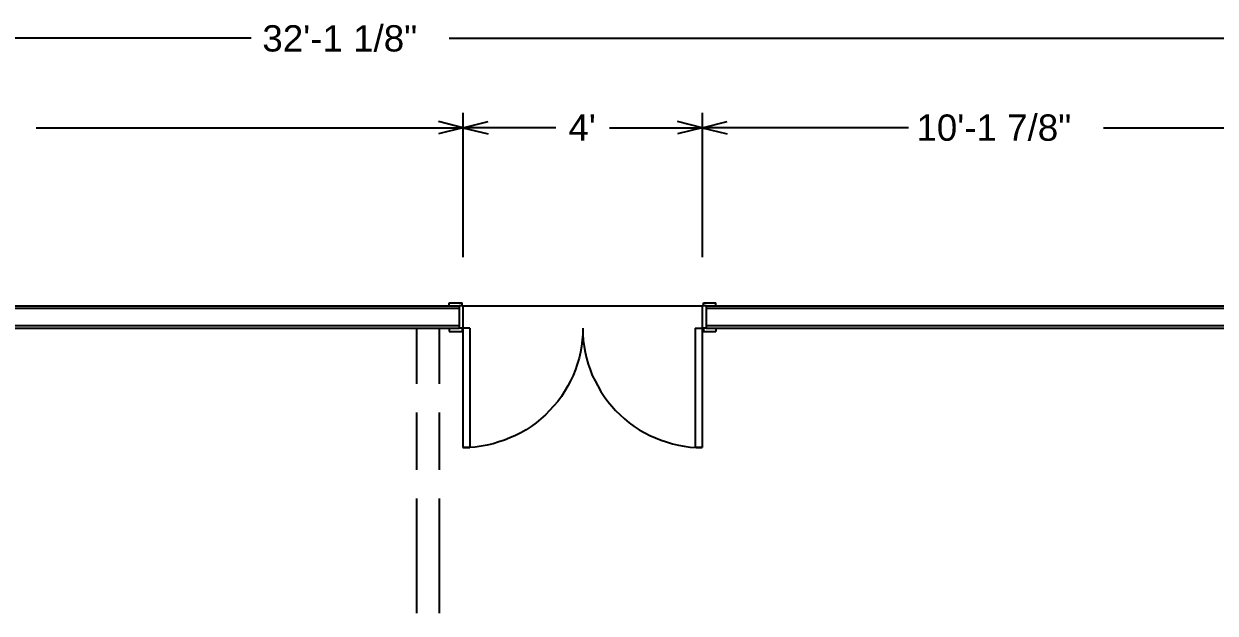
# Model space of a CAD drawing. Extents: x 0 to 810, y -8 to 614.
# Drawn here: x 181.9 to 495.8, y 454.8 to 610.1 of the extents above; entities that cross this region are included whole.
import ezdxf

# ---------------------------------------------------------------- set-up
doc = ezdxf.new("R2010")
doc.units = 0
doc.header["$MEASUREMENT"] = 0
doc.layers.add('Line', color=1, linetype='CONTINUOUS')
doc.layers.add('Text', color=6, linetype='CONTINUOUS')
doc.styles.get("Standard").update_dxf_attribs({"font": ' txt'})

msp = doc.modelspace()

# ---------------------------------------------------------------- linework, layer by layer
at = {"layer": 'Line', "color": 178, "true_color": 0x000000}
for p, q in [((241.8, 606.32), (15.12, 606.32)), ((294, 606.32), (520.56, 606.32)), ((297.6, 582.68), (291.12, 584.36)), ((297.6, 586.64), (297.6, 548.6)), ((297.6, 582.68), (304.2, 584.36)), ((360.6, 582.68), (354.12, 584.36)), ((360.6, 586.64), (360.6, 548.6)), ((360.6, 582.68), (367.2, 584.36)), ((185.16, 582.68), (297.6, 582.68)), ((297.6, 582.68), (291.12, 581.12)), ((297.6, 582.68), (304.2, 581.12)), ((322.08, 582.68), (297.6, 582.68)), ((336.24, 582.68), (360.6, 582.68)), ((360.6, 582.68), (354.12, 581.12)), ((360.6, 582.68), (367.2, 581.12)), ((414.96, 582.68), (360.6, 582.68)), ((466.32, 582.68), (520.56, 582.68)), ((13.08, 535.76), (296.64, 535.76)), ((19.8, 535.16), (296.64, 535.16)), ((294, 536.6), (297.36, 536.6)), ((294, 535.76), (294, 536.6)), ((296.64, 535.76), (296.64, 529.88)), ((297.6, 535.76), (296.64, 535.76)), ((296.64, 535.76), (296.64, 529.88)), ((296.64, 535.16), (296.64, 530.6)), ((297.36, 535.76), (297.36, 536.6)), ((297.6, 535.76), (297.6, 529.88)), ((297.6, 535.76), (360.6, 535.76)), ((361.68, 535.76), (360.6, 535.76)), ((360.6, 535.76), (360.6, 529.88)), ((360.96, 535.76), (360.96, 536.6)), ((360.96, 536.6), (364.2, 536.6)), ((361.68, 535.76), (521.28, 535.76)), ((361.68, 535.76), (361.68, 529.88)), ((361.68, 535.76), (361.68, 529.88)), ((361.68, 535.16), (516, 535.16)), ((361.68, 535.16), (361.68, 530.6)), ((364.2, 535.76), (364.2, 536.6)), ((19.8, 530.6), (296.64, 530.6)), ((361.68, 530.6), (516, 530.6)), ((20.4, 529.88), (296.64, 529.88)), ((285.36, 529.88), (285.36, 515.24)), ((291.36, 529.88), (291.36, 515.24)), ((294, 529.88), (294, 529.04)), ((294, 529.04), (297.36, 529.04)), ((297.6, 529.88), (296.64, 529.88)), ((297.36, 529.88), (297.36, 529.04)), ((297.6, 529.88), (297.6, 498.44)), ((299.4, 529.88), (297.6, 529.88)), ((299.4, 529.88), (299.4, 498.44)), ((329.16, 528.32), (329.04, 526.76)), ((329.16, 529.88), (329.16, 528.32)), ((329.16, 529.88), (329.16, 528.32)), ((329.16, 528.32), (329.28, 526.76)), ((358.8, 529.88), (358.8, 498.44)), ((358.8, 529.88), (360.6, 529.88)), ((361.68, 529.88), (360.6, 529.88)), ((360.6, 529.88), (360.6, 498.44)), ((360.96, 529.88), (360.96, 529.04)), ((360.96, 529.04), (364.2, 529.04)), ((361.68, 529.88), (515.4, 529.88)), ((364.2, 529.88), (364.2, 529.04)), ((328.8, 525.08), (328.56, 523.52)), ((329.04, 526.76), (328.8, 525.08)), ((329.28, 526.76), (329.52, 525.08)), ((329.52, 525.08), (329.76, 523.52)), ((328.2, 521.96), (327.72, 520.4)), ((328.56, 523.52), (328.2, 521.96)), ((329.76, 523.52), (330.12, 521.96)), ((330.12, 521.96), (330.6, 520.4)), ((327.24, 518.96), (326.64, 517.4)), ((327.72, 520.4), (327.24, 518.96)), ((330.6, 520.4), (331.08, 518.96)), ((331.08, 518.96), (331.68, 517.4)), ((325.92, 515.96), (325.2, 514.64)), ((326.64, 517.4), (325.92, 515.96)), ((331.68, 517.4), (332.4, 515.96)), ((332.4, 515.96), (333.12, 514.64)), ((323.52, 511.88), (322.56, 510.56)), ((324.36, 513.2), (323.52, 511.88)), ((325.2, 514.64), (324.36, 513.2)), ((333.12, 514.64), (333.96, 513.2)), ((333.96, 513.2), (334.8, 511.88)), ((334.8, 511.88), (335.76, 510.56)), ((321.48, 509.36), (320.4, 508.16)), ((322.56, 510.56), (321.48, 509.36)), ((335.76, 510.56), (336.84, 509.36)), ((336.84, 509.36), (337.8, 508.16)), ((285.36, 507.68), (285.36, 492.56)), ((291.36, 507.68), (291.36, 492.56)), ((318.12, 506), (316.92, 504.92)), ((319.32, 507.08), (318.12, 506)), ((320.4, 508.16), (319.32, 507.08)), ((337.8, 508.16), (339, 507.08)), ((339, 507.08), (340.2, 506)), ((340.2, 506), (341.4, 504.92)), ((312.84, 502.28), (311.4, 501.56)), ((314.28, 503.12), (312.84, 502.28)), ((315.6, 503.96), (314.28, 503.12)), ((316.92, 504.92), (315.6, 503.96)), ((341.4, 504.92), (342.72, 503.96)), ((342.72, 503.96), (344.04, 503.12)), ((344.04, 503.12), (345.48, 502.28)), ((345.48, 502.28), (346.8, 501.56)), ((305.52, 499.4), (303.96, 499.04)), ((307.08, 499.88), (305.52, 499.4)), ((308.52, 500.36), (307.08, 499.88)), ((309.96, 500.96), (308.52, 500.36)), ((311.4, 501.56), (309.96, 500.96)), ((346.8, 501.56), (348.36, 500.96)), ((348.36, 500.96), (349.8, 500.36)), ((349.8, 500.36), (351.24, 499.88)), ((351.24, 499.88), (352.8, 499.4)), ((352.8, 499.4), (354.36, 499.04)), ((297.6, 498.44), (299.4, 498.44)), ((299.28, 498.44), (297.6, 498.44)), ((300.84, 498.56), (299.28, 498.44)), ((302.4, 498.8), (300.84, 498.56)), ((303.96, 499.04), (302.4, 498.8)), ((354.36, 499.04), (355.92, 498.8)), ((355.92, 498.8), (357.48, 498.56)), ((357.48, 498.56), (359.04, 498.44)), ((360.6, 498.44), (358.8, 498.44)), ((359.04, 498.44), (360.6, 498.44)), ((285.36, 485), (285.36, 454.76)), ((291.36, 485), (291.36, 454.76))]:
    msp.add_line(p, q, dxfattribs=at)

# ---------------------------------------------------------------- texts
at = {"layer": 'Text', "color": 178, "true_color": 0x000000, "char_height": 6.93, "attachment_point": 1}
for s, insert in [('{\\fArial|b0|i0|c204|p34;32\'-1 1/8"}', (244.74, 609.7315)), ("{\\fArial|b0|i0|c204|p34;4'}", (325.38, 586.2115)), ('{\\fArial|b0|i0|c204|p34;10\'-1 7/8"}', (417.06, 586.2115))]:
    msp.add_mtext(s, dxfattribs=dict(at, insert=insert))

doc.saveas('drawing.dxf')
